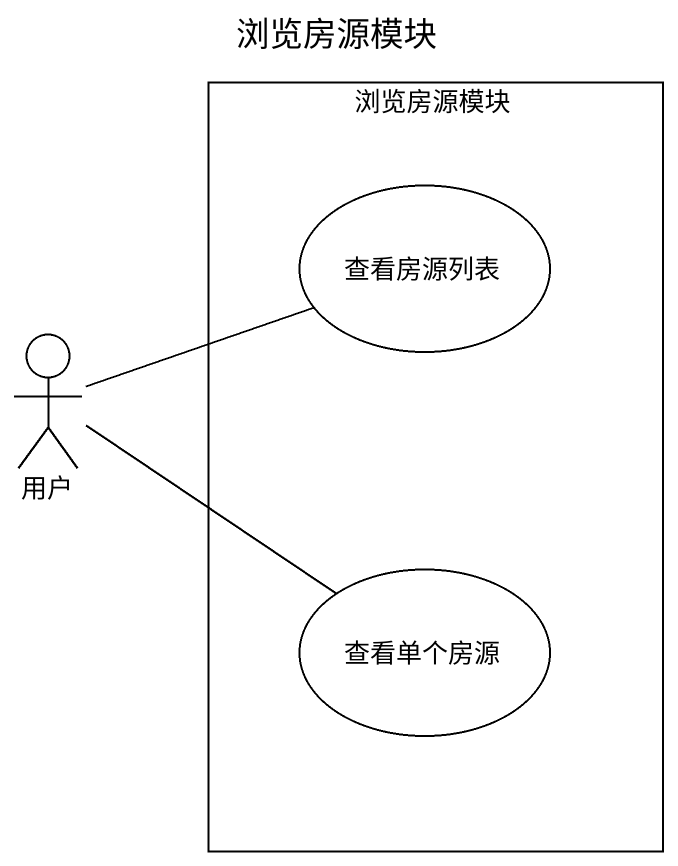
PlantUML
@startuml
title 浏览房源模块
rectangle 浏览房源模块 {
  usecase 查看房源列表
  usecase 查看单个房源
}
actor 用户
用户 -right- 查看房源列表
用户 -right- 查看单个房源
@enduml
